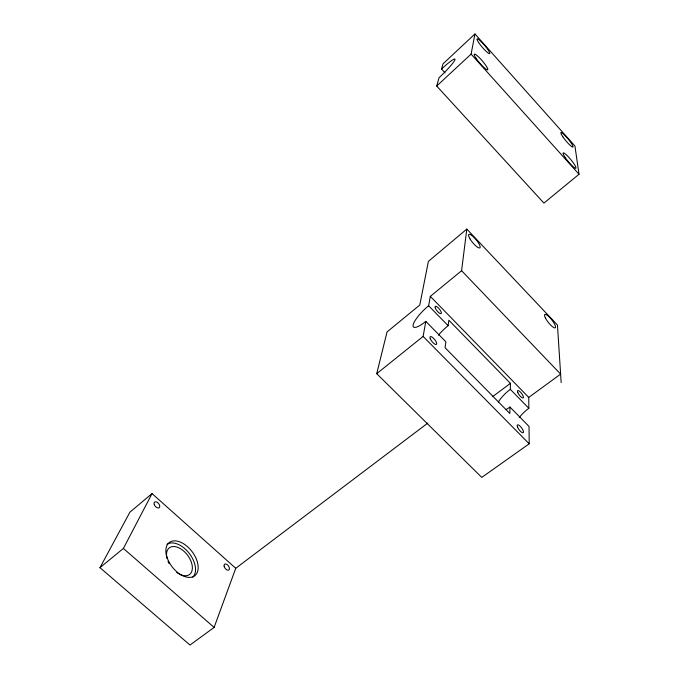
<?xml version="1.0" encoding="UTF-8"?>
<svg xmlns="http://www.w3.org/2000/svg" width="679" height="679" viewBox="0 0 679 679"><rect width="100%" height="100%" fill="white"/><g stroke="black" fill="none" stroke-linecap="round" stroke-linejoin="round"><path stroke-width="1.02" d="M506.169 409.496A18.902 6.671 -43.4 0 0 509.954 407.027L509.819 413.486L445.076 347.733L445.891 341.826L425.818 321.396A19.385 4.897 -44.2 0 1 416.134 327.244L414.207 327.414A19.385 4.897 -44.2 0 1 415.786 319.495L418.323 316.075A19.385 4.897 -44.2 0 1 428.636 305.754L430.325 296.375L461.593 270.7L466.812 229.086L557.451 325.037L561.16 382.54M498.361 401.968A18.902 6.671 -43.4 0 1 510.311 389.339L510.43 383.355L448.861 320.233L448.115 325.682A19.267 5.33 -44.1 0 0 438.413 335.222M509.954 407.027L529.026 426.437L529.204 443.811L481.759 477.396L376.718 373.679L423.11 336.411L425.818 321.396M436.707 86.021L471.09 54.116L474.944 33.95L574.935 146.01L579.026 174.265L543.913 203.097L436.707 86.021L439.075 77.695A20.251 2.283 -44.3 0 0 454.955 59.701A20.251 2.283 -44.3 0 0 441.537 69.029L445.051 72.891M376.718 373.679L387.055 331.912L419.775 305.041L428.398 261.364L466.812 229.086M441.537 69.029L443.014 63.834L474.944 33.95M235.749 568.306L152.037 493.591L129.901 512.187L99.974 567.669L190.001 645.05L214.114 627.421L235.749 568.306L427.812 423.068M99.974 567.669L123.383 548.445L152.037 493.591M492.606 396.638L510.43 383.355M519.291 417.509A18.791 7.062 -43.2 0 1 528.848 408.3L528.737 397.41L560.616 374.104L461.593 270.7M123.383 548.445L214.114 627.421M423.11 336.411L529.204 443.811M428.636 305.754L448.115 325.682M510.311 389.339L528.848 408.3M430.325 296.375L528.737 397.41M471.09 54.116L579.026 174.265M166.932 544.405A20.913 12.578 52.6 0 1 189.068 553.147A20.913 12.578 52.6 0 1 192.794 577.201M167.085 558.605A16.729 10.066 52.6 0 1 176.939 547.079A16.729 10.066 52.6 0 1 192.318 566.609A16.729 10.066 52.6 0 1 179.273 574.078M178.424 573.602A16.729 10.066 52.6 0 1 176.727 572.473M169.096 563.621A16.729 10.066 52.6 0 1 168.002 561.304M154.32 504.65A3.65 2.147 50.1 0 0 159.242 507.714A3.65 2.147 50.1 0 0 157.222 502.324A3.65 2.147 50.1 0 0 154.32 504.65M430.248 338.66A4.957 1.664 51.2 0 0 436.054 344.533A4.957 1.664 51.2 0 0 433.643 338.397A4.957 1.664 51.2 0 0 430.248 338.66M517.856 392.691A4.6 1.4 52.6 0 0 523.059 398.013A4.6 1.4 52.6 0 0 520.454 392.123A4.6 1.4 52.6 0 0 517.856 392.691M435.332 308.13A4.685 1.485 50.8 0 0 440.807 313.732A4.685 1.485 50.8 0 0 438.507 308.079A4.685 1.485 50.8 0 0 435.332 308.13M224.129 566.193A3.59 2.054 53.8 0 0 228.577 570.139A3.59 2.054 53.8 0 0 227.558 564.928A3.59 2.054 53.8 0 0 224.129 566.193M517.585 427.218A4.872 1.562 53.2 0 0 523.093 432.778A4.872 1.562 53.2 0 0 520.335 426.395A4.872 1.562 53.2 0 0 517.585 427.218M470.063 238.983A8.7 2.266 50.4 0 0 479.909 247.835A8.7 2.266 50.4 0 0 473.136 236.547A8.7 2.266 50.4 0 0 470.063 238.983M545.347 317.84A8.521 2.156 51.7 0 0 554.938 327.949A8.521 2.156 51.7 0 0 549.82 317.585A8.521 2.156 51.7 0 0 545.347 317.84M166.168 554.022A20.947 12.545 52.6 0 0 192.658 576.895A20.947 12.545 52.6 0 0 187.251 546.459A20.947 12.545 52.6 0 0 166.168 554.022M565.259 157.596A9.964 1.604 50.4 0 0 575.877 168.273A9.964 1.604 50.4 0 0 567.466 155.898A9.964 1.604 50.4 0 0 565.259 157.596M475.987 58.182A10.312 1.689 49.4 0 0 487.53 69.861A10.312 1.689 49.4 0 0 479.501 57.825A10.312 1.689 49.4 0 0 475.987 58.182M478.644 42.565A9.735 1.502 49.4 0 0 489.508 53.683A9.735 1.502 49.4 0 0 481.929 42.438A9.735 1.502 49.4 0 0 478.644 42.565M562.891 136.861A9.413 1.434 50.3 0 0 572.932 147.088A9.413 1.434 50.3 0 0 565.013 135.528A9.413 1.434 50.3 0 0 562.891 136.861"/></g></svg>
